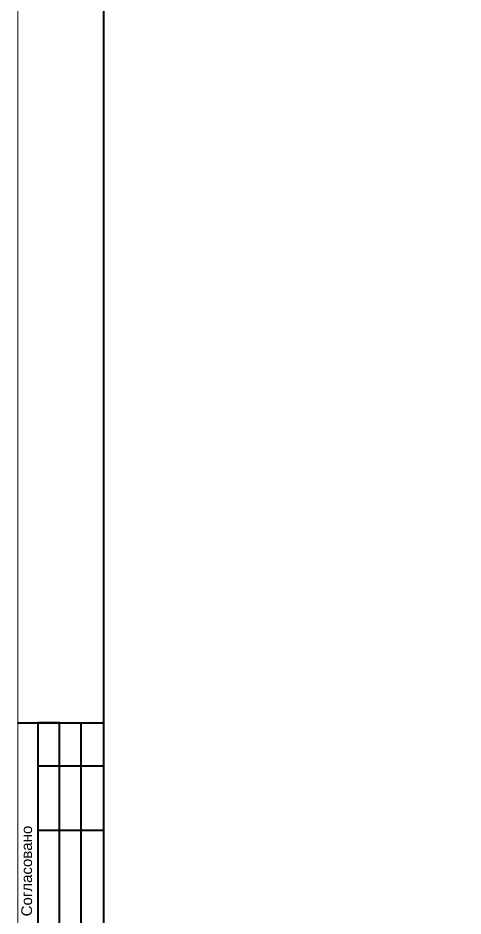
# Model space of a CAD drawing. Header units: millimetres. Extents: x 2433 to 329234, y 5766 to 133064.
# Drawn here: x 129564 to 136471, y 60382 to 74305 of the extents above; entities that cross this region are included whole.
import ezdxf

# ---------------------------------------------------------------- set-up
doc = ezdxf.new("R2010")
doc.units = ezdxf.units.MM
doc.layers.add('00-рамка', color=7, linetype='Continuous', lineweight=40)
doc.styles.add('Ариель-2_5', font='arial.ttf')

msp = doc.modelspace()

# ---------------------------------------------------------------- linework, layer by layer
at = {"layer": '00-рамка', "lineweight": 40}
for p, q in [((129564.5, 63375.6), (130897.8, 63375.6)), ((129874.3, 63375.6), (129874.3, 59042.3)), ((130207.6, 63375.6), (129874.3, 63375.6)), ((130207.6, 59042.3), (130207.6, 63375.6)), ((130541, 63375.6), (130541, 59042.3)), ((129874.3, 62708.9), (130897.8, 62708.9)), ((130897.8, 61708.9), (129874.3, 61708.9))]:
    msp.add_line(p, q, dxfattribs=at)
at = {"layer": '00-рамка', "lineweight": 15}
msp.add_lwpolyline([(129564.5, 92642.3), (157564.5, 92642.3), (157564.5, 53042.3), (129564.5, 53042.3)], close=True, dxfattribs=at)
at = {"layer": '00-рамка', "lineweight": 40}
msp.add_lwpolyline([(130897.8, 92308.9), (157231.2, 92308.9), (157231.2, 53375.6), (130897.8, 53375.6)], close=True, dxfattribs=at)

# ---------------------------------------------------------------- texts
at = {"layer": '00-рамка', "style": 'Ариель-2_5'}
msp.add_text('Согласовано', height=166.667, rotation=90, dxfattribs=at).set_placement((129783.1, 60377.5))

doc.saveas('drawing.dxf')
